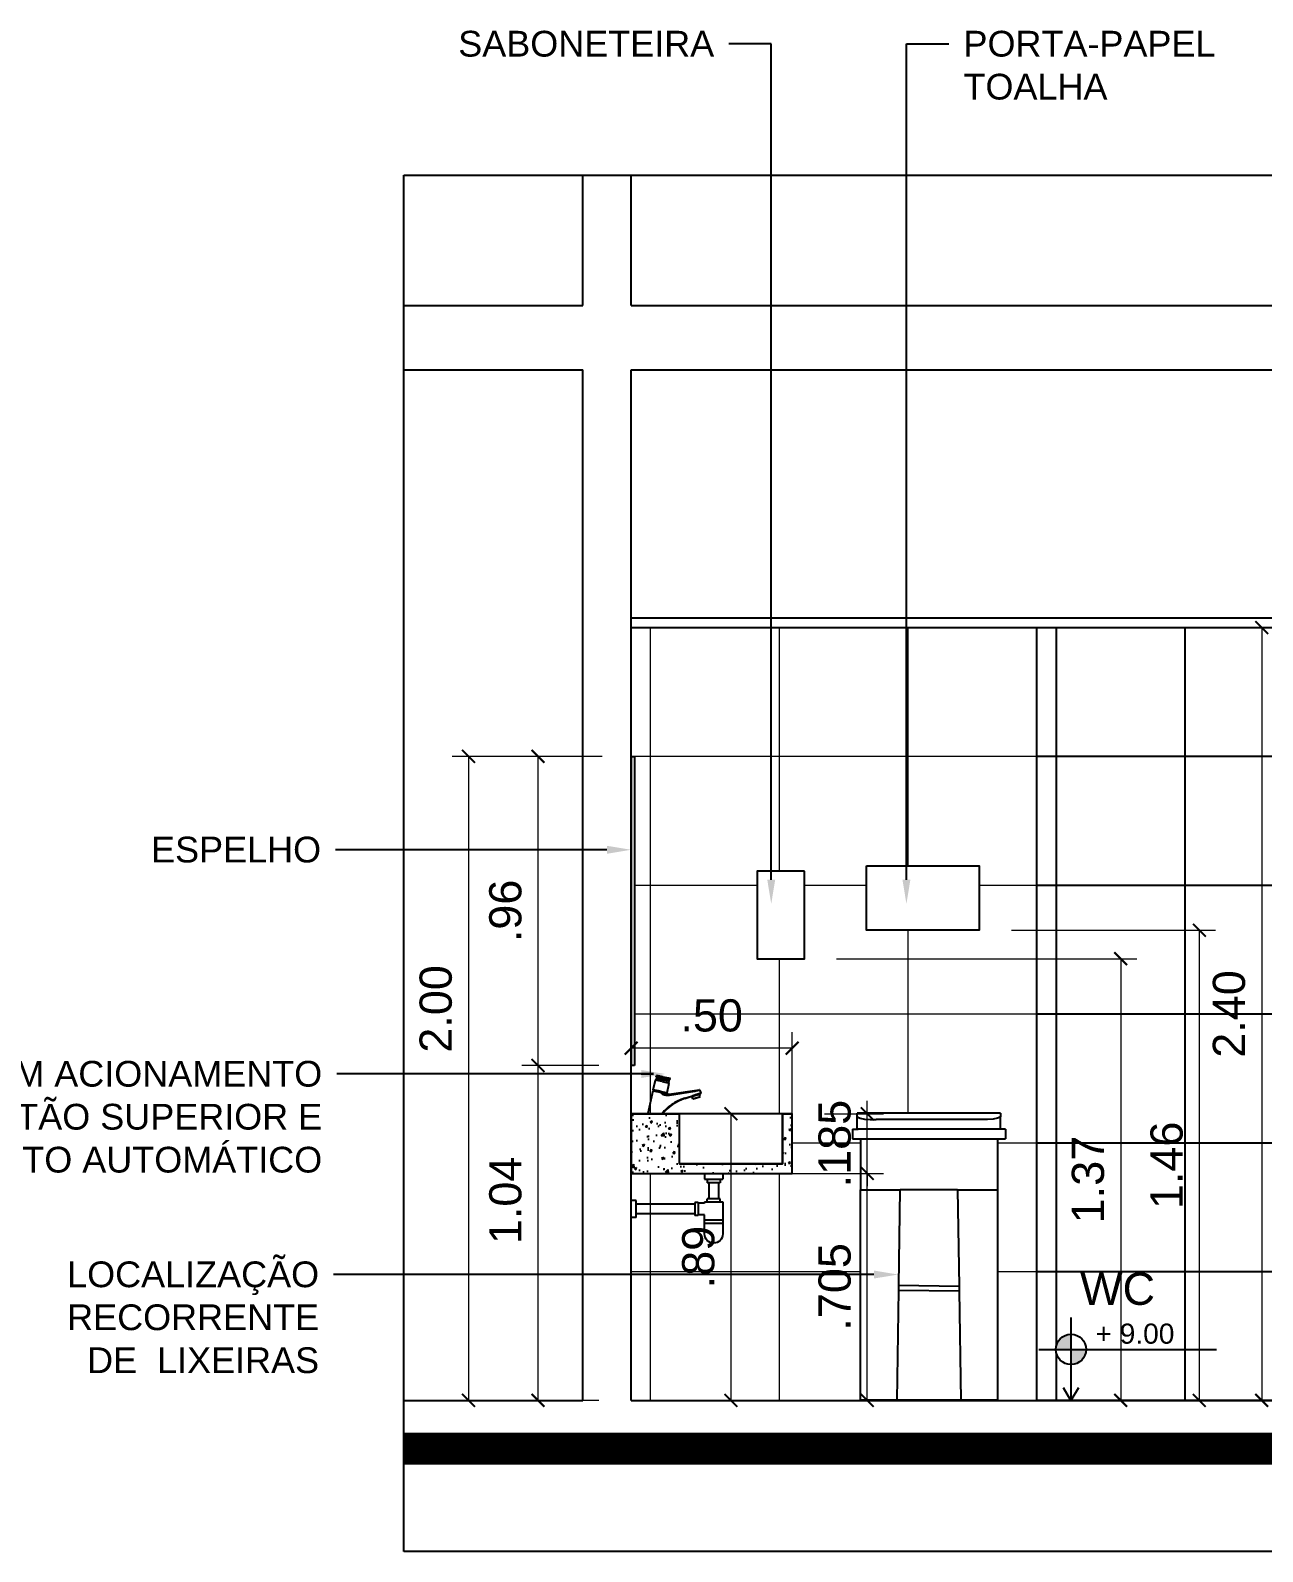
# Model space of a CAD drawing. Header units: metres. Extents: x 2362 to 4220, y 91 to 382.
# Drawn here: x 3316.552 to 3320.378, y 183.481 to 188.205 of the extents above; entities that cross this region are included whole.
import ezdxf
from ezdxf import colors
from ezdxf.entities.mleader import LeaderData, LeaderLine
from ezdxf.math import Vec2, Vec3

# ---------------------------------------------------------------- set-up
doc = ezdxf.new("R2010")
doc.units = ezdxf.units.M
doc.header["$LTSCALE"] = 5
doc.header["$MEASUREMENT"] = 0
doc.linetypes.add('CENTER2', pattern=[3.5, 1.5, -0.75, 0.5, -0.75])
doc.linetypes.add('CONTINU', pattern=[0])
for name, color, linetype, lineweight in [('2prancha', 4, 'Continuous', 18), ('HACH', 251, 'Continuous', 5), ('texto', 3, 'Continuous', 25)]:
    doc.layers.add(name, color=color, linetype=linetype, lineweight=lineweight)
for name, color, linetype in [('COTA 1 100', 2, 'Continuous'), ('COTA DE NÍVEL', 1, 'Continuous'), ('HACHURA', 251, 'Continuous'), ('HACHURA PISOS', 250, 'Continuous'), ('PENA 0.15', 7, 'Continuous'), ('PENA 01', 1, 'Continuous'), ('PENA 02', 2, 'Continuous'), ('PENA 03', 3, 'Continuous'), ('PENA 06', 6, 'Continuous'), ('TXT ESPECIFICAÇÕES', 7, 'Continuous')]:
    doc.layers.add(name, color=color, linetype=linetype)
doc.styles.add('GRAF', font='GRAF.SHX')
doc.styles.add('Luana', font='arial.ttf')
doc.styles.get("Standard").update_dxf_attribs({"font": 'arial.ttf'})
doc.dimstyles.new('arial50', dxfattribs={"dimtxt": 0.1, "dimasz": 0.04, "dimexe": 0.05, "dimexo": 0.1, "dimgap": 0.05, "dimtad": 1, "dimzin": 4, "dimdsep": 46, "dimtxsty": 'Luana', "dimblk": 'ARCHTICK', "dimcen": 0, "dimclrd": 7, "dimclre": 7, "dimclrt": 256, "dimadec": 0, "dimazin": 0, "dimtfac": 1, "dimtix": 1, "dimtmove": 0, "dimatfit": 3, "dimldrblk": 'CLOSEDBLANK', "dimfxl": 0, "dimlwd": 5, "dimlwe": 5, "dimarcsym": 0})

# ---------------------------------------------------------------- blocks, each defined once
blk = doc.blocks.new('1198031_v')
at = {"linetype": 'CONTINU'}
for points in [[(-6.2, 74), (0.3, 104.3)], [(21.8, 99.8), (0.3, 104.3)], [(1.9, 104), (3.2, 109.8)], [(2.3, 114.1), (3.4, 119)], [(23.8, 109.5), (2.3, 114.1)], [(5.1, 110.5), (3.2, 109.8)], [(23, 105.6), (3.2, 109.8)], [(24.9, 114.4), (3.4, 119)], [(23.2, 106.6), (5.1, 110.5)], [(13.4, 108.7), (14.1, 111.6)], [(21.8, 99.8), (43.3, 95.2)], [(23, 105.6), (42.9, 101.4)], [(23.2, 106.6), (41.4, 102.7)], [(23.8, 109.5), (45.4, 105)], [(24.9, 114.4), (46.4, 109.9)], [(33, 104.5), (33.6, 107.5)], [(36.8, 64.9), (43.3, 95.2)], [(41.4, 102.7), (42.9, 101.4)], [(41.6, 95.5), (42.9, 101.4)], [(45.4, 105), (46.4, 109.9)], [(-7.5, 71.5), (-22.6, 0.6)], [(-7.5, 71.5), (-1.7, 70.3)], [(-6.6, 71.8), (-6.9, 71.9)], [(-1.6, 70.8), (-6.6, 71.8)], [(15.3, 69.5), (-6.2, 74)], [(-1.7, 70.3), (14.8, 66.8)], [(3.5, 69.7), (-1.6, 70.8)], [(8.1, 68.7), (3.5, 69.7)], [(8.1, 68.7), (14.9, 67.3)], [(14.8, 66.8), (17.6, 66.2)], [(17.6, 66.7), (14.9, 67.3)], [(15.3, 69.5), (36.8, 64.9)], [(25.4, 65), (17.6, 66.7)], [(17.6, 66.2), (18.3, 64.9), (19.3, 63.7), (20.5, 62.5)], [(17.6, 66.2), (18.9, 64.2), (21, 62.3), (23.5, 60.6), (26, 59.4), (28.3, 58.6)], [(17.6, 66.2), (24, 64.9)], [(20.5, 62.5), (22.8, 60.9), (25.3, 59.4), (28.2, 58.2)], [(24, 64.9), (29.9, 63.8)], [(32, 63.6), (25.4, 65)], [(28.2, 58.2), (33.2, 57.2), (38.3, 57.1), (43.7, 57.7)], [(28.3, 58.6), (33.4, 57.6), (38.5, 57.6), (43.6, 58.2)], [(36.1, 62.8), (32, 63.6)], [(37.1, 62.6), (36.1, 62.8)], [(36.8, 62.5), (37.3, 62.5)], [(43.3, 60.8), (136.3, 74.3)], [(43.3, 60.8), (43.6, 60.9)], [(43.6, 58.2), (122.4, 70.5)], [(43.6, 58.2), (43.7, 57.7)], [(43.7, 57.7), (122.5, 70)], [(91.6, 48.1), (126.1, 59.1)], [(91.7, 47.6), (91.6, 48.1)], [(91.7, 47.6), (126.2, 58.7)], [(91.9, 46.8), (91.7, 47.6)], [(113.8, 53.9), (91.9, 46.8)], [(114.3, 53.4), (125.7, 57.1)], [(116.7, 45.8), (114.3, 53.4)], [(115.1, 53.7), (114.7, 54.7)], [(116.7, 45.8), (139.7, 53.3)], [(117.9, 45.8), (138.8, 52.6)], [(122.4, 70.5), (122.5, 70)], [(122.5, 70), (130.4, 71.7), (135.3, 73.4), (136.9, 74)], [(137.2, 61.5), (133.3, 60.5), (125.4, 58.1)], [(125.7, 57.1), (137.2, 60.9)], [(126.1, 59.1), (126.2, 58.7)], [(136.4, 60.6), (136, 61.6)], [(136.9, 74), (138.9, 69.7)], [(137.2, 61.5), (141.4, 62.9)], [(139.7, 53.3), (137.2, 60.9)], [(138.8, 52.6), (139.7, 53.3)], [(138.9, 69.7), (140.3, 66.7)], [(140.3, 66.7), (141.7, 63.6)], [(140.3, 62.6), (141.4, 62.9)], [(-22.1, 0), (-21.4, 0)], [(-15.4, 0), (-21.4, 0)], [(-15.4, 0), (-11.3, 0)], [(-11.3, 0), (-9.2, 0)], [(-0.6, 0), (-9.2, 0)], [(-0.6, 0), (0.6, 0)], [(0.6, 0), (20.1, 0)], [(116.7, 45.8), (117.9, 45.8)]]:
    blk.add_lwpolyline(points, dxfattribs=at)
for points in [[(28.2, 58.2, 0.02141), (28.3, 58.6)], [(29.9, 63.8, 0.001809), (34.3, 62.9)], [(34.3, 62.9, 0.009793), (36.8, 62.5)], [(37.3, 62.5, 0.120056), (37.1, 62.6)], [(37.3, 62.5, 0.017489), (37.7, 62.1)], [(37.3, 62.5, 0.150525), (41.5, 60.8)], [(41.5, 60.8, 0.055573), (43.3, 60.8)], [(91.7, 47.6, 0.074687), (50.3, 27.3)], [(91.6, 48.1, 0.053572), (61.2, 34.7)], [(125.4, 58.1, 0.015982), (113.8, 53.9)], [(122.4, 70.5, 0.021725), (128.3, 71.6)], [(126.1, 59.1, -0.012831), (137.4, 62.5)], [(132.3, 60.5, 0.006863), (126.2, 58.7)], [(128.3, 71.6, 0.022404), (132.9, 73)], [(137.5, 61.9, 0.007432), (132.3, 60.5)], [(132.9, 73, 0.017054), (135.4, 73.9)], [(135.4, 73.9, 0.010871), (136.3, 74.3)], [(136.9, 74, 0.330978), (136.3, 74.3)], [(141.7, 63.6, 0.004299), (137.4, 62.5)], [(140.3, 62.6, 0.003937), (137.5, 61.9)], [(141.4, 62.9, 0.450101), (141.7, 63.6)], [(-22.6, 0.6, 0.47668), (-22.1, 0)], [(36.7, 17.2, 0.03792), (20.1, 0.5)], [(21.8, 0, 0.003167), (20.1, 0)], [(50.3, 27.3, 0.065354), (20.5, 0.2)], [(21.8, 0, 0.21958), (22.1, 0.2)], [(91.9, 46.8, 0.138339), (22.1, 0.2)], [(61.2, 34.7, 0.048438), (36.7, 17.2)]]:
    blk.add_lwpolyline(points, format="xyb", dxfattribs=at)
blk = doc.blocks.new('_ArchTick')
at = {"color": 0, "linetype": 'ByBlock', "const_width": 0.15}
blk.add_lwpolyline([(-0.5, -0.5), (0.5, 0.5)], dxfattribs=at)
blk = doc.blocks.new('*D161')
at = {"layer": 'COTA 1 100', "color": 7, "lineweight": 5}
for p, q in [((3318.5175, 184.6557), (3319.2009, 184.6557)), ((3319.1509, 183.9507), (3319.1509, 184.6557)), ((3318.5175, 183.9507), (3319.2009, 183.9507))]:
    blk.add_line(p, q, dxfattribs=at)
at = {"layer": 'Defpoints', "color": 0}
for p in [(3318.4175, 184.6557), (3319.1509, 184.6557), (3318.4175, 183.9507)]:
    blk.add_point(p, dxfattribs=at)
at = {"layer": 'COTA 1 100', "color": 7, "lineweight": 5, "xscale": 0.04, "yscale": 0.04, "zscale": 0.04}
for p, rotation in [((3319.1509, 184.6557), 90), ((3319.1509, 183.9507), 270)]:
    blk.add_blockref('_ArchTick', p, dxfattribs=dict(at, rotation=rotation))
at = {"layer": 'COTA 1 100', "insert": (3319.0498, 184.3032), "char_height": 0.1, "attachment_point": 5, "rotation": 90, "style": 'Luana'}
blk.add_mtext('.705', dxfattribs=at)
blk = doc.blocks.new('_ClosedBlank')
at = {"layer": '2prancha', "color": 0, "lineweight": -2}
for p, q in [((-1, 0.17), (0, 0)), ((-1, 0.17), (-1, -0.17)), ((0, 0), (-1, -0.17))]:
    blk.add_line(p, q, dxfattribs=at)
blk = doc.blocks.new('*D162')
at = {"layer": 'COTA 1 100', "color": 7, "lineweight": 5}
for p, q in [((3319.1509, 184.8407), (3319.1509, 184.8807)), ((3319.0175, 184.8407), (3319.2009, 184.8407)), ((3319.1509, 184.6557), (3319.1509, 184.8407)), ((3318.5175, 184.6557), (3319.2009, 184.6557)), ((3319.1509, 184.6557), (3319.1509, 184.6157))]:
    blk.add_line(p, q, dxfattribs=at)
at = {"layer": 'Defpoints', "color": 0}
for p in [(3318.9175, 184.8407), (3319.1509, 184.8407), (3318.4175, 184.6557)]:
    blk.add_point(p, dxfattribs=at)
at = {"layer": 'COTA 1 100', "color": 7, "lineweight": 5, "xscale": 0.04, "yscale": 0.04, "zscale": 0.04}
for p, rotation in [((3319.1509, 184.8407), 270), ((3319.1509, 184.6557), 90)]:
    blk.add_blockref('_ArchTick', p, dxfattribs=dict(at, rotation=rotation))
at = {"layer": 'COTA 1 100', "insert": (3319.0498, 184.7482), "char_height": 0.1, "attachment_point": 5, "rotation": 90, "style": 'Luana'}
blk.add_mtext('.185', dxfattribs=at)
blk = doc.blocks.new('*D163')
at = {"layer": 'COTA 1 100', "color": 7, "lineweight": 5}
for p, q in [((3318.8175, 184.8407), (3318.6775, 184.8407)), ((3318.7275, 184.8407), (3318.7275, 183.9507)), ((3318.8175, 183.9507), (3318.6775, 183.9507))]:
    blk.add_line(p, q, dxfattribs=at)
at = {"layer": 'Defpoints', "color": 0}
for p in [(3318.9175, 184.8407), (3318.7275, 183.9507), (3318.9175, 183.9507)]:
    blk.add_point(p, dxfattribs=at)
at = {"layer": 'COTA 1 100', "color": 7, "lineweight": 5, "xscale": 0.04, "yscale": 0.04, "zscale": 0.04}
for p, rotation in [((3318.7275, 184.8407), 90), ((3318.7275, 183.9507), 270)]:
    blk.add_blockref('_ArchTick', p, dxfattribs=dict(at, rotation=rotation))
at = {"layer": 'COTA 1 100', "insert": (3318.6265, 184.3957), "char_height": 0.1, "attachment_point": 5, "rotation": 90, "style": 'Luana'}
blk.add_mtext('.89', dxfattribs=at)
blk = doc.blocks.new('*D164')
at = {"layer": 'COTA 1 100', "color": 7, "lineweight": 5}
for p, q in [((3319.5985, 185.4107), (3320.2318, 185.4107)), ((3320.1818, 185.4107), (3320.1818, 183.9507)), ((3319.5985, 183.9507), (3320.2318, 183.9507))]:
    blk.add_line(p, q, dxfattribs=at)
at = {"layer": 'Defpoints', "color": 0}
for p in [(3319.4985, 185.4107), (3319.4985, 183.9507), (3320.1818, 183.9507)]:
    blk.add_point(p, dxfattribs=at)
at = {"layer": 'COTA 1 100', "color": 7, "lineweight": 5, "xscale": 0.04, "yscale": 0.04, "zscale": 0.04}
for p, rotation in [((3320.1818, 185.4107), 90), ((3320.1818, 183.9507), 270)]:
    blk.add_blockref('_ArchTick', p, dxfattribs=dict(at, rotation=rotation))
at = {"layer": 'COTA 1 100', "insert": (3320.0808, 184.6807), "char_height": 0.1, "attachment_point": 5, "rotation": 90, "style": 'Luana'}
blk.add_mtext('1.46', dxfattribs=at)
blk = doc.blocks.new('*D165')
at = {"layer": 'COTA 1 100', "color": 7, "lineweight": 5}
for p, q in [((3319.0554, 185.3224), (3319.9877, 185.3224)), ((3319.9377, 185.3224), (3319.9377, 183.9507)), ((3319.0554, 183.9507), (3319.9877, 183.9507))]:
    blk.add_line(p, q, dxfattribs=at)
at = {"layer": 'Defpoints', "color": 0}
for p in [(3318.9554, 185.3224), (3318.9554, 183.9507), (3319.9377, 183.9507)]:
    blk.add_point(p, dxfattribs=at)
at = {"layer": 'COTA 1 100', "color": 7, "lineweight": 5, "xscale": 0.04, "yscale": 0.04, "zscale": 0.04}
for p, rotation in [((3319.9377, 185.3224), 90), ((3319.9377, 183.9507), 270)]:
    blk.add_blockref('_ArchTick', p, dxfattribs=dict(at, rotation=rotation))
at = {"layer": 'COTA 1 100', "insert": (3319.8366, 184.6365), "char_height": 0.1, "attachment_point": 5, "rotation": 90, "style": 'Luana'}
blk.add_mtext('1.37', dxfattribs=at)
blk = doc.blocks.new('*D166')
at = {"layer": 'COTA 1 100', "color": 7, "lineweight": 5}
for p, q in [((3318.3175, 184.9907), (3318.0784, 184.9907)), ((3318.1284, 183.9507), (3318.1284, 184.9907)), ((3318.1675, 183.9507), (3318.0784, 183.9507))]:
    blk.add_line(p, q, dxfattribs=at)
at = {"layer": 'Defpoints', "color": 0}
for p in [(3318.1284, 184.9907), (3318.4175, 184.9907), (3318.2675, 183.9507)]:
    blk.add_point(p, dxfattribs=at)
at = {"layer": 'COTA 1 100', "color": 7, "lineweight": 5, "xscale": 0.04, "yscale": 0.04, "zscale": 0.04}
for p, rotation in [((3318.1284, 184.9907), 90), ((3318.1284, 183.9507), 270)]:
    blk.add_blockref('_ArchTick', p, dxfattribs=dict(at, rotation=rotation))
at = {"layer": 'COTA 1 100', "insert": (3318.0274, 184.5718), "char_height": 0.1, "attachment_point": 5, "rotation": 90, "style": 'Luana'}
blk.add_mtext('1.04', dxfattribs=at)
blk = doc.blocks.new('*D167')
at = {"layer": 'COTA 1 100', "color": 7, "lineweight": 5}
for p, q in [((3318.3275, 185.9507), (3318.0784, 185.9507)), ((3318.1284, 184.9907), (3318.1284, 185.9507)), ((3318.3175, 184.9907), (3318.0784, 184.9907))]:
    blk.add_line(p, q, dxfattribs=at)
at = {"layer": 'Defpoints', "color": 0}
for p in [(3318.1284, 185.9507), (3318.4275, 185.9507), (3318.4175, 184.9907)]:
    blk.add_point(p, dxfattribs=at)
at = {"layer": 'COTA 1 100', "color": 7, "lineweight": 5, "xscale": 0.04, "yscale": 0.04, "zscale": 0.04}
for p, rotation in [((3318.1284, 185.9507), 90), ((3318.1284, 184.9907), 270)]:
    blk.add_blockref('_ArchTick', p, dxfattribs=dict(at, rotation=rotation))
at = {"layer": 'COTA 1 100', "insert": (3318.0274, 185.4707), "char_height": 0.1, "attachment_point": 5, "rotation": 90, "style": 'Luana'}
blk.add_mtext('.96', dxfattribs=at)
blk = doc.blocks.new('*D168')
at = {"layer": 'COTA 1 100', "color": 7, "lineweight": 5}
for p, q in [((3318.3175, 185.9507), (3317.8622, 185.9507)), ((3317.9122, 185.9507), (3317.9122, 183.9507)), ((3318.3175, 183.9507), (3317.8622, 183.9507))]:
    blk.add_line(p, q, dxfattribs=at)
at = {"layer": 'Defpoints', "color": 0}
for p in [(3318.4175, 185.9507), (3317.9122, 183.9507), (3318.4175, 183.9507)]:
    blk.add_point(p, dxfattribs=at)
at = {"layer": 'COTA 1 100', "color": 7, "lineweight": 5, "xscale": 0.04, "yscale": 0.04, "zscale": 0.04}
for p, rotation in [((3317.9122, 185.9507), 90), ((3317.9122, 183.9507), 270)]:
    blk.add_blockref('_ArchTick', p, dxfattribs=dict(at, rotation=rotation))
at = {"layer": 'COTA 1 100', "insert": (3317.8111, 185.1664), "char_height": 0.1, "attachment_point": 5, "rotation": 90, "style": 'Luana'}
blk.add_mtext('2.00', dxfattribs=at)
blk = doc.blocks.new('*D169')
at = {"layer": 'COTA 1 100', "color": 7, "lineweight": 5}
for p, q in [((3320.4375, 186.3507), (3320.3255, 186.3507)), ((3320.3755, 186.3507), (3320.3755, 183.9507)), ((3320.4375, 183.9507), (3320.3255, 183.9507))]:
    blk.add_line(p, q, dxfattribs=at)
at = {"layer": 'Defpoints', "color": 0}
for p in [(3320.5375, 186.3507), (3320.3755, 183.9507), (3320.5375, 183.9507)]:
    blk.add_point(p, dxfattribs=at)
at = {"layer": 'COTA 1 100', "color": 7, "lineweight": 5, "xscale": 0.04, "yscale": 0.04, "zscale": 0.04}
for p, rotation in [((3320.3755, 186.3507), 90), ((3320.3755, 183.9507), 270)]:
    blk.add_blockref('_ArchTick', p, dxfattribs=dict(at, rotation=rotation))
at = {"layer": 'COTA 1 100', "insert": (3320.2744, 185.1507), "char_height": 0.1, "attachment_point": 5, "rotation": 90, "style": 'Luana'}
blk.add_mtext('2.40', dxfattribs=at)
blk = doc.blocks.new('*D174')
at = {"layer": 'COTA 1 100', "color": 7, "lineweight": 5}
for p, q in [((3318.4175, 184.7557), (3318.4175, 185.0945)), ((3318.9175, 184.7557), (3318.9175, 185.0945)), ((3318.9175, 185.0445), (3318.4175, 185.0445))]:
    blk.add_line(p, q, dxfattribs=at)
at = {"layer": 'Defpoints', "color": 0}
for p in [(3318.4175, 185.0445), (3318.4175, 184.6557), (3318.9175, 184.6557)]:
    blk.add_point(p, dxfattribs=at)
at = {"layer": 'COTA 1 100', "color": 7, "lineweight": 5, "xscale": 0.04, "yscale": 0.04, "zscale": 0.04, "rotation": 180}
blk.add_blockref('_ArchTick', (3318.4175, 185.0445), dxfattribs=at)
at = {"layer": 'COTA 1 100', "color": 7, "lineweight": 5, "xscale": 0.04, "yscale": 0.04, "zscale": 0.04}
blk.add_blockref('_ArchTick', (3318.9175, 185.0445), dxfattribs=at)
at = {"layer": 'COTA 1 100', "insert": (3318.6675, 185.1456), "char_height": 0.1, "attachment_point": 5, "style": 'Luana'}
blk.add_mtext('.50', dxfattribs=at)
blk = doc.blocks.new('A$C4E2428A8')
for p, q in [((23.25, 45), (0.75, 45)), ((0.75, 44.55), (0.75, 45)), ((0.75, 44.55), (0.83, 44.37)), ((0.75, 42.5), (0.75, 44.55)), ((0.83, 44.37), (1.23, 44.21)), ((1.23, 44.21), (1.91, 44.09)), ((1.91, 44.09), (2.79, 44.01)), ((2.79, 44.01), (3.75, 44)), ((20.25, 44), (3.75, 44)), ((21.21, 44.01), (20.25, 44)), ((22.09, 44.09), (21.21, 44.01)), ((22.77, 44.21), (22.09, 44.09)), ((23.17, 44.37), (22.77, 44.21)), ((23.25, 44.55), (23.17, 44.37)), ((23.25, 45), (23.25, 44.55)), ((23.25, 42.5), (23.25, 44.55)), ((0, 42.5), (0, 41)), ((0, 42.5), (0.75, 42.5)), ((0, 41), (1.25, 41)), ((23.25, 42.5), (0.75, 42.5)), ((0.75, 42.5), (0.9, 42.5)), ((1.25, 41), (1.25, 33)), ((1.25, 41), (22.75, 41)), ((22.75, 41), (22.75, 33)), ((22.75, 41), (24, 41)), ((24, 42.5), (23.25, 42.5)), ((24, 42.5), (24, 41)), ((1.25, 33), (7.5, 33)), ((1.25, 0), (1.25, 33)), ((7.27, 18.02), (7.5, 33)), ((16.5, 33), (7.5, 33)), ((16.5, 33), (16.73, 17.88)), ((16.5, 33), (22.75, 33)), ((22.75, 33), (22.75, 0)), ((7, 0), (7.26, 17.27)), ((7.26, 17.27), (7.27, 18.02)), ((7.26, 17.27), (16.74, 17.13)), ((7.27, 18.02), (16.73, 17.88)), ((16.73, 17.88), (16.74, 17.13)), ((16.74, 17.13), (17, 0)), ((7, 0), (1.25, 0)), ((17, 0), (7, 0)), ((22.75, 0), (17, 0))]:
    blk.add_line(p, q)
blk = doc.blocks.new('NIV02')
h = blk.add_hatch(color=256)
h.paths.add_polyline_path([(-43.09, -49.03, 0.414214), (-44.59, -50.53), (-43.09, -50.53)])
h.paths.add_polyline_path([(-43.09, -52.04, 0.414214), (-41.58, -50.53), (-43.09, -50.53)])
for p, q in [((-43.09, -47.38), (-43.09, -55.58)), ((-46.27, -50.53), (-28.68, -50.53))]:
    blk.add_line(p, q)
blk.add_lwpolyline([(-42.36, -54.32), (-43.09, -55.58), (-43.82, -54.32)])
blk.add_circle((-43.09, -50.53), 1.5)
at = {"style": 'GRAF'}
blk.add_attdef('ELEV', (-40.66, -49.96), '', height=1.26, dxfattribs=at)
blk = doc.blocks.new('chicote')
for p, q in [((-0.2844, 0), (-0.2844, -0.0135)), ((-0.2277, 0), (-0.2277, -0.0135)), ((-0.2277, -0.0135), (-0.2844, -0.0135)), ((-0.2761, -0.0135), (-0.2761, -0.0239)), ((-0.2761, -0.0239), (-0.2361, -0.0239)), ((-0.2711, -0.0239), (-0.2711, -0.0738)), ((-0.2411, -0.0239), (-0.2411, -0.0738)), ((-0.2361, -0.0135), (-0.2361, -0.0239)), ((-0.2277, -0.0838), (-0.2844, -0.0838)), ((-0.2844, -0.0838), (-0.2844, -0.1832)), ((-0.2761, -0.0838), (-0.2761, -0.0738)), ((-0.2761, -0.0738), (-0.2361, -0.0738)), ((-0.2361, -0.0838), (-0.2361, -0.0738)), ((-0.2277, -0.0838), (-0.2277, -0.0878)), ((-0.2277, -0.0878), (-0.2077, -0.0878)), ((-0.2077, -0.0858), (-0.1977, -0.0858)), ((-0.2077, -0.0858), (-0.2077, -0.1258)), ((-0.1977, -0.0858), (-0.1977, -0.1258)), ((-0.1977, -0.0908), (-0.0151, -0.0908)), ((-0.0151, -0.079), (-0.0024, -0.079)), ((-0.0151, -0.1325), (-0.0151, -0.079)), ((-0.2277, -0.1395), (-0.2844, -0.1395)), ((-0.2277, -0.1832), (-0.2277, -0.1238)), ((-0.2277, -0.1238), (-0.2077, -0.1238)), ((-0.2077, -0.1258), (-0.1977, -0.1258)), ((-0.1977, -0.1208), (-0.0151, -0.1208)), ((-0.0151, -0.1325), (-0.0024, -0.1325)), ((-0.2277, -0.1495), (-0.2844, -0.1495))]:
    blk.add_line(p, q)
blk.add_arc((-0.2561, -0.1832), 0.0283, 180, 0)

msp = doc.modelspace()

# ---------------------------------------------------------------- hatches: boundary and pattern name
at = {"layer": 'HACH'}
h = msp.add_hatch(dxfattribs=at)
h.set_pattern_fill('_USER,_O', color=256, scale=0.4, double=1, pattern_type=0)
h.set_pattern_definition([(0, (3319.67755, 183.9507), (0, 0.4), []), (90, (3319.67755, 183.9507), (-0.4, 2e-17), [])])
h.paths.add_polyline_path([(3319.6775, 186.3507), (3319.2723, 186.3507), (3319.2723, 185.6107), (3319.4985, 185.6107), (3319.4985, 185.4107), (3319.1485, 185.4107), (3319.1485, 185.6107), (3319.2723, 185.6107), (3319.2723, 186.3507), (3318.8525, 186.3507), (3318.8525, 185.5942), (3318.9554, 185.5942), (3318.9554, 185.3224), (3318.8087, 185.3224), (3318.8087, 185.5942), (3318.8525, 185.5942), (3318.8525, 186.3507), (3318.4175, 186.3507), (3318.4175, 185.9507), (3318.4275, 185.9507), (3318.4275, 184.9907), (3318.4175, 184.9907), (3318.4175, 184.8407), (3318.5125, 184.8407, -0.06642), (3318.5428, 184.8683, -0.021076), (3318.5536, 184.8757, -0.053358), (3318.5839, 184.8891), (3318.6185, 184.9002), (3318.619, 184.8984), (3318.6182, 184.8982), (3318.6067, 184.8945), (3318.6092, 184.8869), (3318.6321, 184.8943), (3318.6312, 184.8936), (3318.6093, 184.8865), (3318.6063, 184.8958), (3318.5841, 184.8887), (3318.584, 184.8892, 0.053572), (3318.5536, 184.8757, 0.048438), (3318.5291, 184.8583, 0.039053), (3318.5125, 184.8407), (3318.5675, 184.8407), (3318.8875, 184.8407), (3318.9175, 184.8407), (3318.9175, 184.6557), (3318.4175, 184.6557), (3318.4175, 183.9507), (3319.1292, 183.9507), (3319.1292, 184.6049), (3319.1292, 184.7633), (3319.1045, 184.7633), (3319.1045, 184.7929), (3319.1193, 184.7929), (3319.1193, 184.8334), (3319.1193, 184.8424), (3319.5648, 184.8424), (3319.5648, 184.8334), (3319.5648, 184.7929), (3319.5796, 184.7929), (3319.5796, 184.7633), (3319.5549, 184.7633), (3319.5549, 184.6049), (3319.5549, 183.9507), (3319.6775, 183.9507)])
h.paths.add_polyline_path([(3318.5095, 184.9073), (3318.5089, 184.9075), (3318.5112, 184.9054)], flags=16)
h.paths.add_polyline_path([(3318.4849, 184.9126), (3318.4857, 184.9124), (3318.4858, 184.9129), (3318.4855, 184.9129)], flags=0)
h.paths.add_polyline_path([(3318.5293, 184.9059), (3318.5357, 184.9362), (3318.5341, 184.9366), (3318.5341, 184.9366)], flags=16)
h.paths.add_polyline_path([(3318.522, 184.9049), (3318.5222, 184.9049, 0.001865), (3318.5267, 184.904, 0.009617), (3318.5292, 184.9036, -0.133634), (3318.5295, 184.9035, -0.010634), (3318.5267, 184.904, -0.001929)], flags=16)
h.paths.add_polyline_path([(3318.5178, 184.9061), (3318.5293, 184.9059), (3318.5078, 184.9105), (3318.5096, 184.9078)], flags=16)
h.paths.add_polyline_path([(3318.6285, 184.9026), (3318.6286, 184.9022), (3318.6339, 184.9039, 0.007436)], flags=16)
h.paths.add_polyline_path([(3318.6342, 184.9046), (3318.6313, 184.9107), (3318.6294, 184.915), (3318.6229, 184.9128), (3318.615, 184.911), (3318.5361, 184.8987), (3318.5277, 184.8978), (3318.518, 184.8998), (3318.5152, 184.9019), (3318.5178, 184.9004), (3318.5189, 184.9), (3318.5258, 184.8987), (3318.5309, 184.8986), (3318.536, 184.8992), (3318.615, 184.9115, 0.021506), (3318.6207, 184.9127, 0.025043), (3318.6259, 184.9142, 0.012841), (3318.6277, 184.9149, 0.008774), (3318.6285, 184.9152, -0.500527), (3318.6293, 184.9151), (3318.6313, 184.9107), (3318.6342, 184.9046, -0.475456), (3318.6338, 184.9039), (3318.6339, 184.9039, 0.462695)], flags=16)
h.paths.add_polyline_path([(3318.4855, 184.9152), (3318.5078, 184.9105), (3318.5101, 184.9077), (3318.5005, 184.9098), (3318.496, 184.9107), (3318.4908, 184.9118), (3318.485, 184.913), (3318.4698, 184.8416, 0.476968), (3318.4703, 184.841), (3318.4703, 184.841, -0.476975), (3318.4698, 184.8416)], flags=16)
h.paths.add_polyline_path([(3318.5388, 184.9509), (3318.5372, 184.9431), (3318.5338, 184.9438), (3318.5353, 184.9424), (3318.5155, 184.9467), (3318.4956, 184.9509), (3318.4975, 184.9515), (3318.5059, 184.9497), (3318.5065, 184.9527), (3318.4948, 184.9551), (3318.4958, 184.96), (3318.5173, 184.9555)], flags=16)
h.paths.add_polyline_path([(3319.1537, 184.1387), (3319.1537, 184.4606), (3318.9477, 184.4606), (3318.9477, 184.1387)], flags=25)
h.paths.add_polyline_path([(3319.1537, 184.5837), (3319.1537, 184.9056), (3318.9477, 184.9056), (3318.9477, 184.5837)], flags=25)
h.paths.add_polyline_path([(3318.7304, 184.2703), (3318.7304, 184.5145), (3318.5244, 184.5145), (3318.5244, 184.2703)], flags=24)
h.paths.add_polyline_path([(3318.5424, 185.0416), (3318.7866, 185.0416), (3318.7866, 185.2477), (3318.5424, 185.2477)], flags=24)
edge = h.paths.add_edge_path(flags=16)
edge.add_line((3318.6586, 184.6268), (3318.6586, 184.577))
edge = h.paths.add_edge_path(flags=16)
edge.add_line((3318.702, 184.6507), (3318.702, 184.6372))
edge = h.paths.add_edge_path(flags=16)
edge.add_line((3318.6936, 184.6372), (3318.6936, 184.6268))
edge = h.paths.add_edge_path(flags=16)
edge.add_line((3318.6886, 184.6268), (3318.6886, 184.577))
edge = h.paths.add_edge_path(flags=16)
edge.add_line((3318.6936, 184.567), (3318.6936, 184.577))
edge = h.paths.add_edge_path(flags=16)
edge.add_line((3318.6453, 184.6507), (3318.6453, 184.6372))
edge = h.paths.add_edge_path(flags=16)
edge.add_line((3318.6536, 184.6372), (3318.6536, 184.6268))
edge = h.paths.add_edge_path(flags=16)
edge.add_line((3318.6536, 184.567), (3318.6536, 184.577))
edge = h.paths.add_edge_path(flags=16)
edge.add_line((3318.6453, 184.567), (3318.6453, 184.5629))
edge = h.paths.add_edge_path(flags=16)
edge.add_line((3318.6253, 184.5649), (3318.6153, 184.5649))
edge = h.paths.add_edge_path(flags=16)
edge.add_line((3318.6453, 184.5629), (3318.6253, 184.5629))
edge = h.paths.add_edge_path(flags=16)
edge.add_line((3318.4326, 184.5717), (3318.4199, 184.5717))
edge = h.paths.add_edge_path(flags=16)
edge.add_line((3318.6153, 184.5599), (3318.4326, 184.5599))
edge = h.paths.add_edge_path(flags=16)
edge.add_line((3318.6936, 184.6268), (3318.6536, 184.6268))
edge = h.paths.add_edge_path(flags=16)
edge.add_line((3318.6936, 184.577), (3318.6536, 184.577))
edge = h.paths.add_edge_path(flags=16)
edge.add_line((3318.6453, 184.6372), (3318.702, 184.6372))
edge = h.paths.add_edge_path(flags=16)
edge.add_line((3318.6453, 184.567), (3318.702, 184.567))
edge = h.paths.add_edge_path(flags=16)
edge.add_line((3318.6453, 184.4675), (3318.6453, 184.5269))
edge = h.paths.add_edge_path(flags=16)
edge.add_line((3318.6253, 184.5249), (3318.6153, 184.5249))
edge = h.paths.add_edge_path(flags=16)
edge.add_line((3318.6453, 184.5269), (3318.6253, 184.5269))
edge = h.paths.add_edge_path(flags=16)
edge.add_line((3318.4326, 184.5182), (3318.4199, 184.5182))
edge = h.paths.add_edge_path(flags=16)
edge.add_line((3318.6153, 184.5299), (3318.4326, 184.5299))
edge = h.paths.add_edge_path(flags=0)
edge.add_arc((3318.6736, 184.4675), 0.0283, 180, 360)
edge = h.paths.add_edge_path(flags=0)
edge.add_line((3318.6453, 184.5012), (3318.702, 184.5012))
edge = h.paths.add_edge_path(flags=0)
edge.add_line((3318.6453, 184.5112), (3318.702, 184.5112))
edge = h.paths.add_edge_path(flags=16)
edge.add_line((3318.4326, 184.5182), (3318.4326, 184.5717))
edge = h.paths.add_edge_path(flags=16)
edge.add_line((3318.6153, 184.5649), (3318.6153, 184.5249))
edge = h.paths.add_edge_path(flags=16)
edge.add_line((3318.702, 184.567), (3318.702, 184.4675))
edge = h.paths.add_edge_path(flags=16)
edge.add_line((3318.6253, 184.5649), (3318.6253, 184.5249))
at = {"layer": 'HACHURA'}
h = msp.add_hatch(dxfattribs=at)
h.set_pattern_fill('AR-CONC,_O', color=256, scale=0.01)
h.set_pattern_definition([(50, (3318.41755, 184.655714), (0.071726, -0.006275), [0.0075, -0.0825]), (355, (3318.41755, 184.655714), (-0.013875, 0.075219), [0.006, -0.066]), (100.451, (3318.423526, 184.65519), (0.057851, 0.068944), [0.006374, -0.070114]), (46.184, (3318.41755, 184.675714), (0.106724, -0.016552), [0.01125, -0.12375]), (96.636, (3318.42644, 184.67434), (0.093466, 0.097412), [0.009561, -0.105171]), (351.184, (3318.41755, 184.67571), (0.093466, 0.097412), [0.009, -0.099]), (21, (3318.42755, 184.670714), (0.059691, -0.040262), [0.0075, -0.0825]), (326, (3318.42755, 184.670714), (0.024332, 0.072515), [0.006, -0.066]), (71.451, (3318.43252, 184.66736), (0.084022, 0.032253), [0.006374, -0.070114]), (37.5, (3318.41755, 184.655714), (0.001216, 0.0332894), [0, -0.0652, 0, -0.067, 0, -0.06625]), (7.5, (3318.41755, 184.655714), (0.026307, 0.0394412), [0, -0.0382, 0, -0.0637, 0, -0.02525]), (327.5, (3318.39525, 184.655714), (0.0533822, -0.0022555), [0, -0.025, 0, -0.078, 0, -0.1035]), (317.5, (3318.38525, 184.655714), (0.0583186, 0.0100105), [0, -0.0325, 0, -0.0518, 0, -0.0735])])
h.paths.add_polyline_path([(3318.5675, 184.8407), (3318.4175, 184.8407), (3318.4175, 184.6557), (3318.9175, 184.6557), (3318.9175, 184.8407), (3318.8875, 184.8407), (3318.8875, 184.6857), (3318.5675, 184.6857)])
at = {"layer": 'HACHURA PISOS'}
h = msp.add_hatch(dxfattribs=at)
h.set_pattern_fill('_USER,_O', color=256, scale=0.4, double=1, pattern_type=0)
h.set_pattern_definition([(0, (3320.53755, 183.9507), (0, 0.4), []), (90, (3320.53755, 183.9507), (-0.4, 2e-17), [])])
h.paths.add_polyline_path([(3320.5375, 186.3507), (3319.6775, 186.3507), (3319.6775, 183.9507), (3320.5375, 183.9507), (3320.5375, 185.7507)])
h.paths.add_polyline_path([(3319.8305, 184.1088, -1), (3319.7362, 184.1088, -1)], flags=16)
h.paths.add_polyline_path([(3320.1847, 184.5154), (3320.1847, 184.8373), (3319.9786, 184.8373), (3319.9786, 184.5154)], flags=24)
h.paths.add_polyline_path([(3319.9405, 184.4712), (3319.9405, 184.7931), (3319.7344, 184.7931), (3319.7344, 184.4712)], flags=24)
h.paths.add_polyline_path([(3320.3784, 184.9911), (3320.3784, 185.313), (3320.1723, 185.313), (3320.1723, 184.9911)], flags=24)
h.paths.add_polyline_path([(3319.8434, 184.1097), (3320.1204, 184.1097), (3320.1204, 184.2054), (3319.8434, 184.2054)], flags=24)
h.paths.add_polyline_path([(3319.7885, 184.1921), (3320.0713, 184.1921), (3320.0713, 184.3982), (3319.7885, 184.3982)], flags=24)

# ---------------------------------------------------------------- linework, layer by layer
at = {"layer": 'PENA 0.15'}
msp.add_line((3319.6775, 183.9507), (3319.6775, 186.3507), dxfattribs=at)
at = {"layer": 'PENA 01'}
for points in [[(3319.1485, 185.6107), (3319.4985, 185.6107), (3319.4985, 185.4107), (3319.1485, 185.4107)], [(3318.9554, 185.5942), (3318.8087, 185.5942), (3318.8087, 185.3224), (3318.9554, 185.3224)]]:
    msp.add_lwpolyline(points, close=True, dxfattribs=at)
at = {"layer": 'PENA 02'}
msp.add_line((3318.8875, 184.8407), (3318.5675, 184.8407), dxfattribs=at)
for points in [[(3318.4175, 185.9507), (3318.4175, 184.9907)], [(3318.4275, 185.9507), (3318.4275, 184.9907)]]:
    msp.add_lwpolyline(points, dxfattribs=at)
msp.add_lwpolyline([(3318.4275, 184.9907), (3318.4175, 184.9907), (3318.4175, 185.9507), (3318.4275, 185.9507)], close=True, dxfattribs=at)
at = {"layer": 'PENA 02', "const_width": 0.1}
msp.add_lwpolyline([(3322.9881, 183.8007), (3317.7119, 183.8007)], dxfattribs=at)
at = {"layer": 'PENA 03'}
for p, q in [((3318.4175, 186.3807), (3322.2675, 186.3807)), ((3318.4175, 186.3507), (3322.2675, 186.3507)), ((3318.4175, 184.8407), (3318.5675, 184.8407)), ((3318.5675, 184.6857), (3318.5675, 184.8407)), ((3318.8875, 184.6857), (3318.8875, 184.8407)), ((3318.8875, 184.8407), (3318.9175, 184.8407)), ((3318.9175, 184.6557), (3318.9175, 184.8407)), ((3318.5675, 184.6857), (3318.8875, 184.6857)), ((3318.4175, 184.6557), (3318.9175, 184.6557))]:
    msp.add_line(p, q, dxfattribs=at)
msp.add_lwpolyline([(3318.5675, 184.8407), (3318.4175, 184.8407), (3318.4175, 184.6557), (3318.9175, 184.6557), (3318.9175, 184.8407), (3318.8875, 184.8407), (3318.8875, 184.6857), (3318.5675, 184.6857)], close=True, dxfattribs=at)
at = {"layer": 'PENA 06'}
for p, q in [((3318.2675, 187.3507), (3318.2675, 187.7559)), ((3318.4175, 187.3507), (3318.4175, 187.7559)), ((3317.7119, 187.3507), (3318.2675, 187.3507)), ((3318.4175, 187.3507), (3322.2675, 187.3507)), ((3317.7119, 187.1507), (3318.2675, 187.1507)), ((3318.2675, 183.9507), (3318.2675, 187.1507)), ((3318.4175, 183.9507), (3318.4175, 187.1507)), ((3318.4175, 187.1507), (3322.2675, 187.1507)), ((3317.7119, 183.9507), (3318.2675, 183.9507)), ((3318.4175, 183.9507), (3322.2675, 183.9507))]:
    msp.add_line(p, q, dxfattribs=at)
at = {"layer": 'PENA 06', "linetype": 'CENTER2'}
msp.add_lwpolyline([(3317.7119, 187.7559), (3322.9881, 187.7559), (3322.9881, 183.4812), (3317.7119, 183.4812)], close=True, dxfattribs=at)

# ---------------------------------------------------------------- block references
at = {"layer": 'COTA DE NÍVEL', "ltscale": 0.05}
ref = msp.add_blockref('NIV02', (3321.1334, 185.6922), dxfattribs=dict(at, xscale=0.03133355614973262, yscale=0.03133355614973262, zscale=0.03133355614973262))
ref.add_attrib('ELEV', '+ 9.00', (3319.8593, 184.1267), dxfattribs={"layer": '0', "height": 0.0625, "style": 'Luana'})
at = {"layer": 'PENA 01', "xscale": 0.01979713360365281, "yscale": 0.01979713360365281, "zscale": 0.01979713360365281}
msp.add_blockref('A$C4E2428A8', (3319.1045, 183.9516), dxfattribs=at)
at = {"layer": 'PENA 01', "xscale": -1}
msp.add_blockref('chicote', (3318.4175, 184.6507), dxfattribs=at)
at = {"layer": 'PENA 02', "xscale": 0.001, "yscale": 0.001, "zscale": 0.001}
msp.add_blockref('1198031_v', (3318.4924, 184.841), dxfattribs=at)

# ---------------------------------------------------------------- texts
at = {"layer": 'texto', "color": 2, "ltscale": 0.05, "insert": (3319.928, 184.2967), "char_height": 0.1, "width": 0.967, "attachment_point": 5, "style": 'Luana'}
msp.add_mtext('WC', dxfattribs=at)

# ---------------------------------------------------------------- dimensions: what is measured, and where the dimension line sits
at = {"layer": 'COTA 1 100'}
for base, p1, p2, picture, middle in [((3320.3755, 183.9507), (3320.5375, 186.3507), (3320.5375, 183.9507), '*D169', (3320.2744, 185.1507)), ((3320.1818, 183.9507), (3319.4985, 185.4107), (3319.4985, 183.9507), '*D164', (3320.0808, 184.6807)), ((3319.9377, 183.9507), (3318.9554, 185.3224), (3318.9554, 183.9507), '*D165', (3319.8366, 184.6365)), ((3318.7275, 183.9507), (3318.9175, 184.8407), (3318.9175, 183.9507), '*D163', (3318.6265, 184.3957))]:
    dim = msp.add_linear_dim(base=base, p1=p1, p2=p2, angle=90, dimstyle='arial50', dxfattribs=at)
    dim.commit()
    dim.dimension.update_dxf_attribs({"geometry": picture, "text_midpoint": middle})
for base, p1, p2, picture, middle in [((3317.9122, 183.9507), (3318.4175, 185.9507), (3318.4175, 183.9507), '*D168', (3317.9122, 185.1664)), ((3318.1284, 184.9907), (3318.2675, 183.9507), (3318.4175, 184.9907), '*D166', (3318.1284, 184.5718))]:
    dim = msp.add_linear_dim(base=base, p1=p1, p2=p2, angle=90, dimstyle='arial50', dxfattribs=at)
    dim.commit()
    dim.dimension.update_dxf_attribs({"geometry": picture, "text_midpoint": middle, "dimtype": 160})
for base, p1, p2, override, picture, middle in [((3318.1284, 185.9507), (3318.4175, 184.9907), (3318.4275, 185.9507), {"dimtmove": 1}, '*D167', (3318.0274, 185.4707)), ((3319.1509, 184.8407), (3318.4175, 184.6557), (3318.9175, 184.8407), {"dimdec": 3, "dimtmove": 1}, '*D162', (3319.0498, 184.7482)), ((3319.1509, 184.6557), (3318.4175, 183.9507), (3318.4175, 184.6557), {"dimdec": 3}, '*D161', (3319.0498, 184.3032))]:
    dim = msp.add_linear_dim(base=base, p1=p1, p2=p2, angle=90, dimstyle='arial50', override=override, dxfattribs=at)
    dim.commit()
    dim.dimension.update_dxf_attribs({"geometry": picture, "text_midpoint": middle})
dim = msp.add_linear_dim(base=(3318.4175, 185.0445), p1=(3318.9175, 184.6557), p2=(3318.4175, 184.6557), dimstyle='arial50', dxfattribs=at)
dim.commit()
dim.dimension.update_dxf_attribs({"geometry": '*D174', "text_midpoint": (3318.6675, 185.1456)})

# ---------------------------------------------------------------- leaders
at = {"layer": 'TXT ESPECIFICAÇÕES', "ltscale": 0.05}
ml = msp.add_multileader_mtext('Standard', dxfattribs=at)
ml.set_content('SABONETEIRA', color=256)
ml.set_leader_properties()
ml.build(insert=Vec2(0, 0))
ml.multileader.update_dxf_attribs({"dogleg_length": 0.36, "arrow_head_size": 0.075})
ctx = ml.context
ctx.base_point, ctx.char_height, ctx.arrow_head_size, ctx.landing_gap_size, ctx.plane_origin = Vec3(3317.8403, 188.1633), 0.08, 0.075, 0.045, Vec3(3320.9876, 190.8205)
ctx.text_align_type = 2
notes = []
notes.append((ctx, [(0, (1, 1, 0), (3318.8525, 188.1633), (-1, 0), 0.1321, [(0, [(3318.8525, 185.4927)], 0, [])])]))
ctx.mtext.insert, ctx.mtext.alignment, ctx.mtext.flow_direction = Vec3(3318.6754, 188.2039), 3, 5
ml = msp.add_multileader_mtext('Standard', dxfattribs=at)
ml.set_content('PORTA-PAPEL\\PTOALHA', color=256)
ml.set_leader_properties()
ml.build(insert=Vec2(0, 0))
ml.multileader.update_dxf_attribs({"dogleg_length": 0.36, "arrow_head_size": 0.075})
ctx = ml.context
ctx.base_point, ctx.char_height, ctx.arrow_head_size, ctx.landing_gap_size, ctx.plane_origin = Vec3(3319.4045, 188.1633), 0.08, 0.075, 0.045, Vec3(3317.1373, 190.8205)
notes.append((ctx, [(0, (1, 1, 0), (3319.2723, 188.1633), (1, 0), 0.1321, [(0, [(3319.2723, 185.4927)], 0, [])])]))
ctx.mtext.insert, ctx.mtext.flow_direction = Vec3(3319.4495, 188.2039), 5
ml = msp.add_multileader_mtext('Standard', dxfattribs=at)
ml.set_content('ESPELHO', color=256)
ml.set_leader_properties()
ml.build(insert=Vec2(0, 0))
ml.multileader.update_dxf_attribs({"dogleg_length": 0.36, "arrow_head_size": 0.075})
ctx = ml.context
ctx.base_point, ctx.char_height, ctx.arrow_head_size, ctx.landing_gap_size, ctx.plane_origin = Vec3(3316.8956, 185.6606), 0.08, 0.075, 0.045, Vec3(3319.7669, 188.3178)
ctx.text_align_type = 2
notes.append((ctx, [(0, (1, 1, 0), (3317.6318, 185.6606), (-1, 0), 0.1321, [(0, [(3318.4175, 185.6606)], 0, [])])]))
ctx.mtext.insert, ctx.mtext.alignment, ctx.mtext.flow_direction = Vec3(3317.4547, 185.7013), 3, 5
ml = msp.add_multileader_mtext('Standard', dxfattribs=at)
ml.set_content('TORNEIRA COM ACIONAMENTO\\PMANUAL POR BOTÃO SUPERIOR E\\PFECHAMENTO AUTOMÁTICO', color=256)
ml.set_leader_properties()
ml.build(insert=Vec2(0, 0))
ml.multileader.update_dxf_attribs({"dogleg_length": 0.36, "arrow_head_size": 0.075})
ctx = ml.context
ctx.base_point, ctx.char_height, ctx.arrow_head_size, ctx.landing_gap_size, ctx.plane_origin = Vec3(3315.5457, 184.9643), 0.08, 0.075, 0.045, Vec3(3318.4993, 187.7611)
ctx.text_align_type = 2
notes.append((ctx, [(0, (1, 1, 0), (3318.4873, 184.9643), (-1, 0), 0.9842, [(0, [(3318.524, 184.9643)], 0, [])])]))
ctx.mtext.insert, ctx.mtext.alignment, ctx.mtext.flow_direction = Vec3(3317.4581, 185.005), 3, 5
ml = msp.add_multileader_mtext('Standard', dxfattribs=at)
ml.set_content('LOCALIZAÇÃO\\PRECORRENTE\\PDE  LIXEIRAS', color=256)
ml.set_leader_properties()
ml.build(insert=Vec2(0, 0))
ml.multileader.update_dxf_attribs({"dogleg_length": 0.36, "arrow_head_size": 0.075})
ctx = ml.context
ctx.base_point, ctx.char_height, ctx.arrow_head_size, ctx.landing_gap_size, ctx.plane_origin = Vec3(3316.6342, 184.3415), 0.08, 0.075, 0.045, Vec3(3317.5393, 185.8975)
ctx.text_align_type = 2
notes.append((ctx, [(1, (1, 1, 0), (3317.8665, 184.3415), (-1, 0), 0.373, [(0, [(3319.2466, 184.3415)], 0, [])])]))
ctx.mtext.insert, ctx.mtext.alignment, ctx.mtext.flow_direction = Vec3(3317.4485, 184.3822), 3, 5
for ctx, leaders in notes:
    for number, flags, end, landing, length, lines in leaders:
        leader = LeaderData()
        leader.index, (leader.has_last_leader_line, leader.has_dogleg_vector, leader.attachment_direction) = number, flags
        leader.last_leader_point, leader.dogleg_vector, leader.dogleg_length = Vec3(end), Vec3(landing), length
        for number, points, colour, breaks in lines:
            line = LeaderLine()
            line.index, line.vertices, line.color, line.breaks = number, Vec3.list(points), colors.encode_raw_color(colour), breaks
            leader.lines.append(line)
        ctx.leaders.append(leader)

doc.saveas('drawing.dxf')
